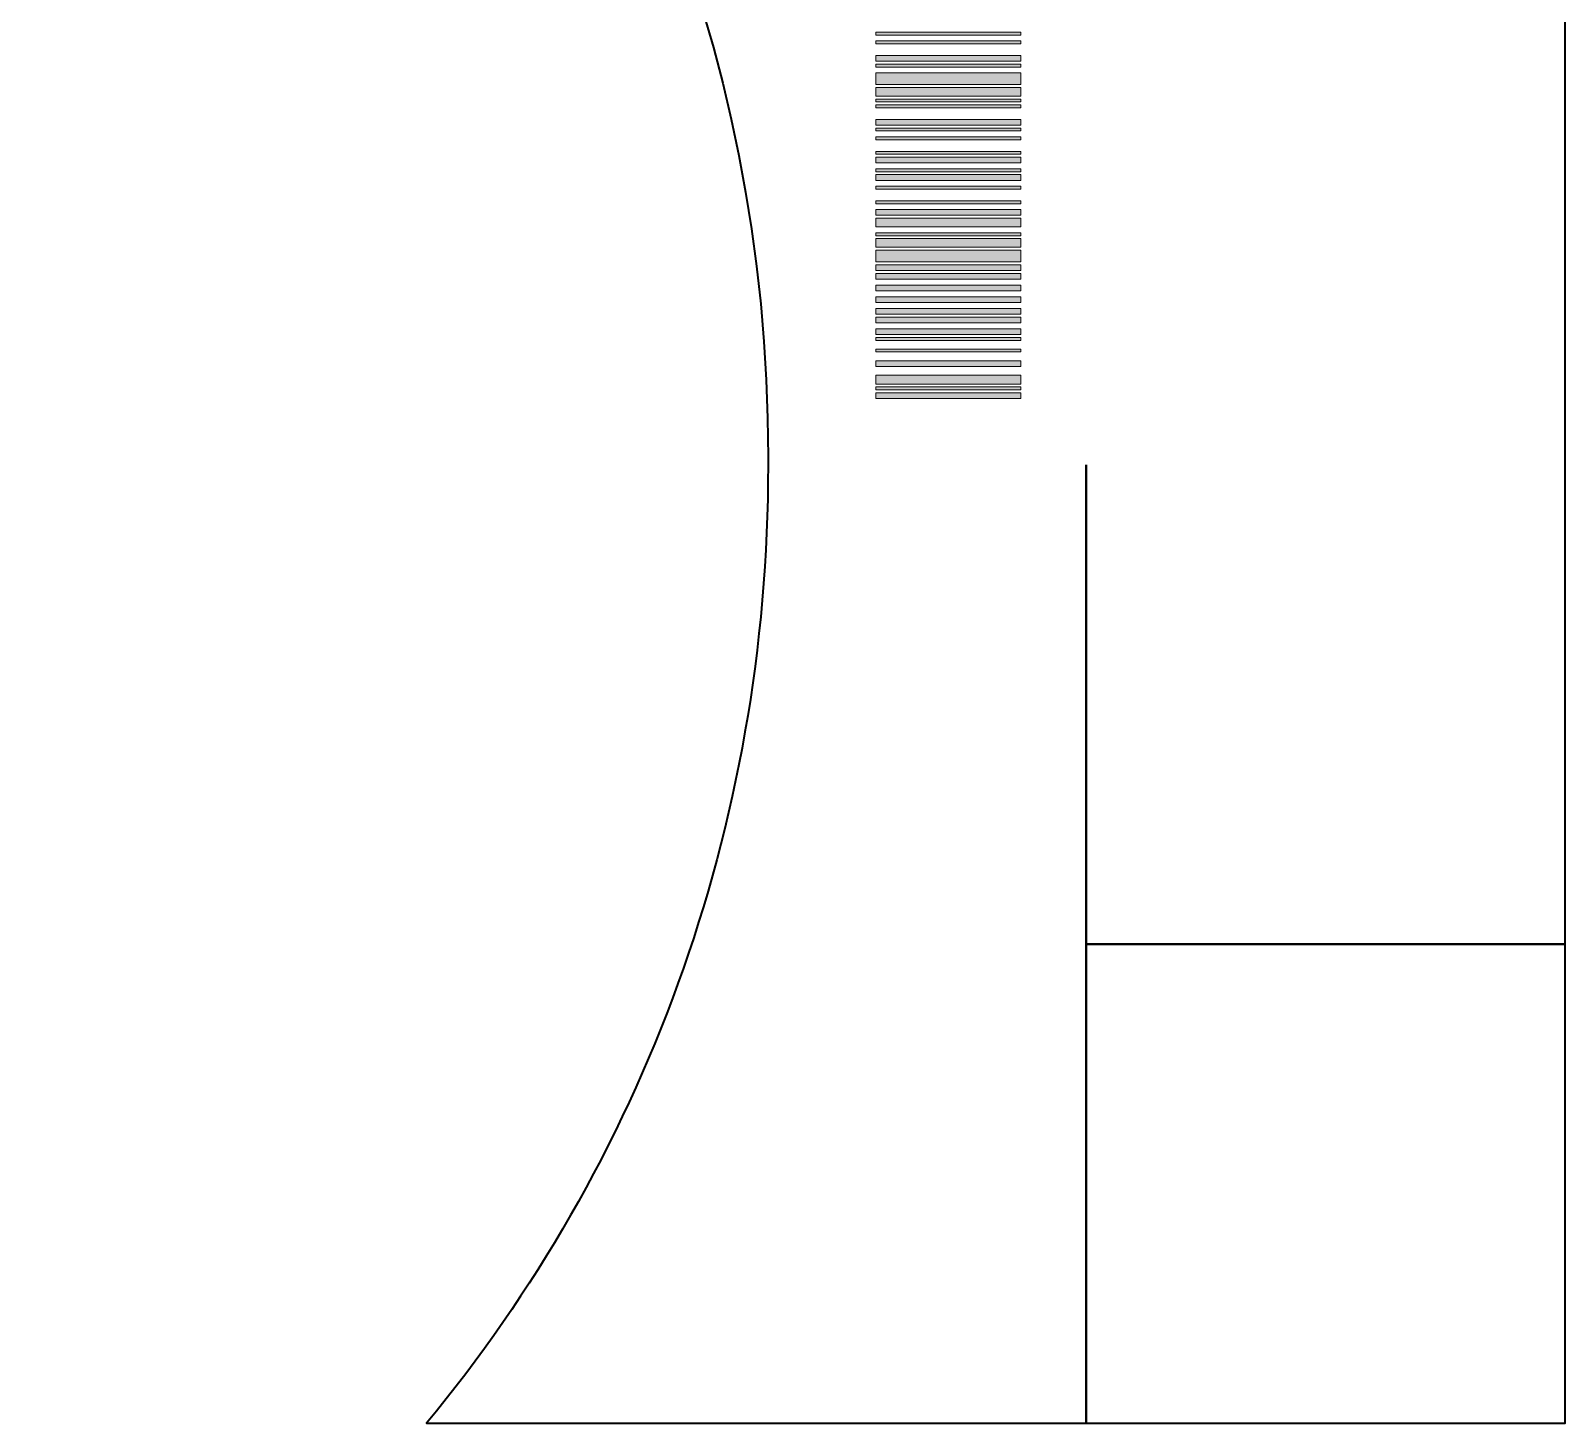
# Model space of a CAD drawing. Header units: millimetres. Extents: x 0 to 305, y -305 to 0.
# Drawn here: x 136.9 to 304.8, y -304.8 to -152.5 of the extents above; entities that cross this region are included whole.
import ezdxf

# ---------------------------------------------------------------- set-up
doc = ezdxf.new("R2010")
doc.units = ezdxf.units.MM
doc.header["$MEASUREMENT"] = 0
doc.layers.add('Layer 1', color=7, linetype='Continuous')

# ---------------------------------------------------------------- blocks, each defined once
blk = doc.blocks.new('block 2')
at = {"layer": 'Layer 1', "true_color": 0x010101}
h = blk.add_hatch(color=178, dxfattribs=at)
h.dxf.hatch_style = 2
h.paths.add_polyline_path([(229.37, -152.99), (245.26, -152.99), (245.26, -152.67), (229.37, -152.67)])
h = blk.add_hatch(color=178, dxfattribs=at)
h.dxf.hatch_style = 2
h.paths.add_polyline_path([(229.37, -153.95), (245.26, -153.95), (245.26, -153.63), (229.37, -153.63)])
h = blk.add_hatch(color=178, dxfattribs=at)
h.dxf.hatch_style = 2
h.paths.add_polyline_path([(229.37, -155.85), (245.26, -155.85), (245.26, -155.22), (229.37, -155.22)])
h = blk.add_hatch(color=178, dxfattribs=at)
h.dxf.hatch_style = 2
h.paths.add_polyline_path([(229.37, -156.49), (245.26, -156.49), (245.26, -156.17), (229.37, -156.17)])
h = blk.add_hatch(color=178, dxfattribs=at)
h.dxf.hatch_style = 2
h.paths.add_polyline_path([(229.37, -158.4), (245.26, -158.4), (245.26, -157.13), (229.37, -157.13)])
h = blk.add_hatch(color=178, dxfattribs=at)
h.dxf.hatch_style = 2
h.paths.add_polyline_path([(229.37, -159.67), (245.26, -159.67), (245.26, -158.72), (229.37, -158.72)])
h = blk.add_hatch(color=178, dxfattribs=at)
h.dxf.hatch_style = 2
h.paths.add_polyline_path([(229.37, -160.3), (245.26, -160.3), (245.26, -159.99), (229.37, -159.99)])
h = blk.add_hatch(color=178, dxfattribs=at)
h.dxf.hatch_style = 2
h.paths.add_polyline_path([(229.37, -160.94), (245.26, -160.94), (245.26, -160.62), (229.37, -160.62)])
h = blk.add_hatch(color=178, dxfattribs=at)
h.dxf.hatch_style = 2
h.paths.add_polyline_path([(229.37, -162.85), (245.26, -162.85), (245.26, -162.21), (229.37, -162.21)])
h = blk.add_hatch(color=178, dxfattribs=at)
h.dxf.hatch_style = 2
h.paths.add_polyline_path([(229.37, -163.48), (245.26, -163.48), (245.26, -163.17), (229.37, -163.17)])
h = blk.add_hatch(color=178, dxfattribs=at)
h.dxf.hatch_style = 2
h.paths.add_polyline_path([(229.37, -164.44), (245.26, -164.44), (245.26, -164.12), (229.37, -164.12)])
h = blk.add_hatch(color=178, dxfattribs=at)
h.dxf.hatch_style = 2
h.paths.add_polyline_path([(229.37, -166.03), (245.26, -166.03), (245.26, -165.71), (229.37, -165.71)])
h = blk.add_hatch(color=178, dxfattribs=at)
h.dxf.hatch_style = 2
h.paths.add_polyline_path([(229.37, -166.98), (245.26, -166.98), (245.26, -166.35), (229.37, -166.35)])
h = blk.add_hatch(color=178, dxfattribs=at)
h.dxf.hatch_style = 2
h.paths.add_polyline_path([(229.37, -167.94), (245.26, -167.94), (245.26, -167.62), (229.37, -167.62)])
h = blk.add_hatch(color=178, dxfattribs=at)
h.dxf.hatch_style = 2
h.paths.add_polyline_path([(229.37, -168.89), (245.26, -168.89), (245.26, -168.25), (229.37, -168.25)])
h = blk.add_hatch(color=178, dxfattribs=at)
h.dxf.hatch_style = 2
h.paths.add_polyline_path([(229.37, -169.84), (245.26, -169.84), (245.26, -169.53), (229.37, -169.53)])
h = blk.add_hatch(color=178, dxfattribs=at)
h.dxf.hatch_style = 2
h.paths.add_polyline_path([(229.37, -171.43), (245.26, -171.43), (245.26, -171.12), (229.37, -171.12)])
h = blk.add_hatch(color=178, dxfattribs=at)
h.dxf.hatch_style = 2
h.paths.add_polyline_path([(229.37, -172.7), (245.26, -172.7), (245.26, -172.07), (229.37, -172.07)])
h = blk.add_hatch(color=178, dxfattribs=at)
h.dxf.hatch_style = 2
h.paths.add_polyline_path([(229.37, -173.98), (245.26, -173.98), (245.26, -173.02), (229.37, -173.02)])
h = blk.add_hatch(color=178, dxfattribs=at)
h.dxf.hatch_style = 2
h.paths.add_polyline_path([(229.37, -174.93), (245.26, -174.93), (245.26, -174.61), (229.37, -174.61)])
h = blk.add_hatch(color=178, dxfattribs=at)
h.dxf.hatch_style = 2
h.paths.add_polyline_path([(229.37, -176.2), (245.26, -176.2), (245.26, -175.25), (229.37, -175.25)])
h = blk.add_hatch(color=178, dxfattribs=at)
h.dxf.hatch_style = 2
h.paths.add_polyline_path([(229.37, -177.79), (245.26, -177.79), (245.26, -176.52), (229.37, -176.52)])
h = blk.add_hatch(color=178, dxfattribs=at)
h.dxf.hatch_style = 2
h.paths.add_polyline_path([(229.37, -178.75), (245.26, -178.75), (245.26, -178.11), (229.37, -178.11)])
h = blk.add_hatch(color=178, dxfattribs=at)
h.dxf.hatch_style = 2
h.paths.add_polyline_path([(229.37, -179.7), (245.26, -179.7), (245.26, -179.06), (229.37, -179.06)])
h = blk.add_hatch(color=178, dxfattribs=at)
h.dxf.hatch_style = 2
h.paths.add_polyline_path([(229.37, -180.97), (245.26, -180.97), (245.26, -180.34), (229.37, -180.34)])
h = blk.add_hatch(color=178, dxfattribs=at)
h.dxf.hatch_style = 2
h.paths.add_polyline_path([(229.37, -182.24), (245.26, -182.24), (245.26, -181.61), (229.37, -181.61)])
h = blk.add_hatch(color=178, dxfattribs=at)
h.dxf.hatch_style = 2
h.paths.add_polyline_path([(229.37, -183.52), (245.26, -183.52), (245.26, -182.88), (229.37, -182.88)])
h = blk.add_hatch(color=178, dxfattribs=at)
h.dxf.hatch_style = 2
h.paths.add_polyline_path([(229.37, -184.47), (245.26, -184.47), (245.26, -183.83), (229.37, -183.83)])
h = blk.add_hatch(color=178, dxfattribs=at)
h.dxf.hatch_style = 2
h.paths.add_polyline_path([(229.37, -185.74), (245.26, -185.74), (245.26, -185.1), (229.37, -185.1)])
h = blk.add_hatch(color=178, dxfattribs=at)
h.dxf.hatch_style = 2
h.paths.add_polyline_path([(229.37, -186.38), (245.26, -186.38), (245.26, -186.06), (229.37, -186.06)])
h = blk.add_hatch(color=178, dxfattribs=at)
h.dxf.hatch_style = 2
h.paths.add_polyline_path([(229.37, -187.65), (245.26, -187.65), (245.26, -187.33), (229.37, -187.33)])
h = blk.add_hatch(color=178, dxfattribs=at)
h.dxf.hatch_style = 2
h.paths.add_polyline_path([(229.37, -189.24), (245.26, -189.24), (245.26, -188.6), (229.37, -188.6)])
h = blk.add_hatch(color=178, dxfattribs=at)
h.dxf.hatch_style = 2
h.paths.add_polyline_path([(229.37, -191.15), (245.26, -191.15), (245.26, -190.19), (229.37, -190.19)])
h = blk.add_hatch(color=178, dxfattribs=at)
h.dxf.hatch_style = 2
h.paths.add_polyline_path([(229.37, -191.78), (245.26, -191.78), (245.26, -191.46), (229.37, -191.46)])
h = blk.add_hatch(color=178, dxfattribs=at)
h.dxf.hatch_style = 2
h.paths.add_polyline_path([(229.37, -192.74), (245.26, -192.74), (245.26, -192.1), (229.37, -192.1)])
at = {"layer": 'Layer 1', "color": 168, "lineweight": 35, "true_color": 0x171717}
for points in [[(252.4, -200), (252.4, -252.4), (304.8, -252.4), (304.8, 0), (252.4, 0)], [(252.4, -304.8), (304.8, -304.8), (304.8, -252.4), (252.4, -252.4), (252.4, -304.8)]]:
    blk.add_lwpolyline(points, dxfattribs=at)
at = {"layer": 'Layer 1', "lineweight": 0}
for points in [[(229.37, -152.99), (245.26, -152.99), (245.26, -152.67), (229.37, -152.67), (229.37, -152.99)], [(229.37, -153.95), (245.26, -153.95), (245.26, -153.63), (229.37, -153.63), (229.37, -153.95)], [(229.37, -155.85), (245.26, -155.85), (245.26, -155.22), (229.37, -155.22), (229.37, -155.85)], [(229.37, -156.49), (245.26, -156.49), (245.26, -156.17), (229.37, -156.17), (229.37, -156.49)], [(229.37, -158.4), (245.26, -158.4), (245.26, -157.13), (229.37, -157.13), (229.37, -158.4)], [(229.37, -159.67), (245.26, -159.67), (245.26, -158.72), (229.37, -158.72), (229.37, -159.67)], [(229.37, -160.3), (245.26, -160.3), (245.26, -159.99), (229.37, -159.99), (229.37, -160.3)], [(229.37, -160.94), (245.26, -160.94), (245.26, -160.62), (229.37, -160.62), (229.37, -160.94)], [(229.37, -162.85), (245.26, -162.85), (245.26, -162.21), (229.37, -162.21), (229.37, -162.85)], [(229.37, -163.48), (245.26, -163.48), (245.26, -163.17), (229.37, -163.17), (229.37, -163.48)], [(229.37, -164.44), (245.26, -164.44), (245.26, -164.12), (229.37, -164.12), (229.37, -164.44)], [(229.37, -166.03), (245.26, -166.03), (245.26, -165.71), (229.37, -165.71), (229.37, -166.03)], [(229.37, -166.98), (245.26, -166.98), (245.26, -166.35), (229.37, -166.35), (229.37, -166.98)], [(229.37, -167.94), (245.26, -167.94), (245.26, -167.62), (229.37, -167.62), (229.37, -167.94)], [(229.37, -168.89), (245.26, -168.89), (245.26, -168.25), (229.37, -168.25), (229.37, -168.89)], [(229.37, -169.84), (245.26, -169.84), (245.26, -169.53), (229.37, -169.53), (229.37, -169.84)], [(229.37, -171.43), (245.26, -171.43), (245.26, -171.12), (229.37, -171.12), (229.37, -171.43)], [(229.37, -172.7), (245.26, -172.7), (245.26, -172.07), (229.37, -172.07), (229.37, -172.7)], [(229.37, -173.98), (245.26, -173.98), (245.26, -173.02), (229.37, -173.02), (229.37, -173.98)], [(229.37, -174.93), (245.26, -174.93), (245.26, -174.61), (229.37, -174.61), (229.37, -174.93)], [(229.37, -176.2), (245.26, -176.2), (245.26, -175.25), (229.37, -175.25), (229.37, -176.2)], [(229.37, -177.79), (245.26, -177.79), (245.26, -176.52), (229.37, -176.52), (229.37, -177.79)], [(229.37, -178.75), (245.26, -178.75), (245.26, -178.11), (229.37, -178.11), (229.37, -178.75)], [(229.37, -179.7), (245.26, -179.7), (245.26, -179.06), (229.37, -179.06), (229.37, -179.7)], [(229.37, -180.97), (245.26, -180.97), (245.26, -180.34), (229.37, -180.34), (229.37, -180.97)], [(229.37, -182.24), (245.26, -182.24), (245.26, -181.61), (229.37, -181.61), (229.37, -182.24)], [(229.37, -183.52), (245.26, -183.52), (245.26, -182.88), (229.37, -182.88), (229.37, -183.52)], [(229.37, -184.47), (245.26, -184.47), (245.26, -183.83), (229.37, -183.83), (229.37, -184.47)], [(229.37, -185.74), (245.26, -185.74), (245.26, -185.1), (229.37, -185.1), (229.37, -185.74)], [(229.37, -186.38), (245.26, -186.38), (245.26, -186.06), (229.37, -186.06), (229.37, -186.38)], [(229.37, -187.65), (245.26, -187.65), (245.26, -187.33), (229.37, -187.33), (229.37, -187.65)], [(229.37, -189.24), (245.26, -189.24), (245.26, -188.6), (229.37, -188.6), (229.37, -189.24)], [(229.37, -191.15), (245.26, -191.15), (245.26, -190.19), (229.37, -190.19), (229.37, -191.15)], [(229.37, -191.78), (245.26, -191.78), (245.26, -191.46), (229.37, -191.46), (229.37, -191.78)], [(229.37, -192.74), (245.26, -192.74), (245.26, -192.1), (229.37, -192.1), (229.37, -192.74)]]:
    blk.add_lwpolyline(points, dxfattribs=at)
at = {"layer": 'Layer 1', "color": 179, "lineweight": 35, "true_color": 0x231f20}
blk.add_lwpolyline([(252.4, -200), (252.4, -200)], dxfattribs=at)
blk.add_open_spline([(52.4, -36.34), (52.55, -36.34), (52.69, -36.33), (52.84, -36.33), (147.49, -36.33), (217.6, -108.72), (217.6, -199.1), (217.6, -199.1), (217.6, -200), (217.6, -200), (217.6, -200), (217.6, -200), (217.6, -200)], degree=3, knots=[0, 0, 0, 0, 1, 1, 1, 2, 2, 2, 3, 3, 3, 4, 4, 4, 4], dxfattribs=at)
at = {"layer": 'Layer 1', "color": 168, "lineweight": 35, "true_color": 0x171717}
blk.add_open_spline([(217.6, -200), (217.6, -239.87), (203.78, -276.41), (180.22, -304.8), (180.22, -304.8), (252.4, -304.8), (252.4, -304.8), (252.4, -304.8), (252.4, -252.4), (252.4, -252.4), (252.4, -252.4), (252.4, -200), (252.4, -200)], degree=3, knots=[0, 0, 0, 0, 1, 1, 1, 2, 2, 2, 3, 3, 3, 4, 4, 4, 4], dxfattribs=at)

msp = doc.modelspace()

# ---------------------------------------------------------------- block references
at = {"layer": 'Layer 1'}
msp.add_blockref('block 2', (0, 0), dxfattribs=at)

doc.saveas('drawing.dxf')
